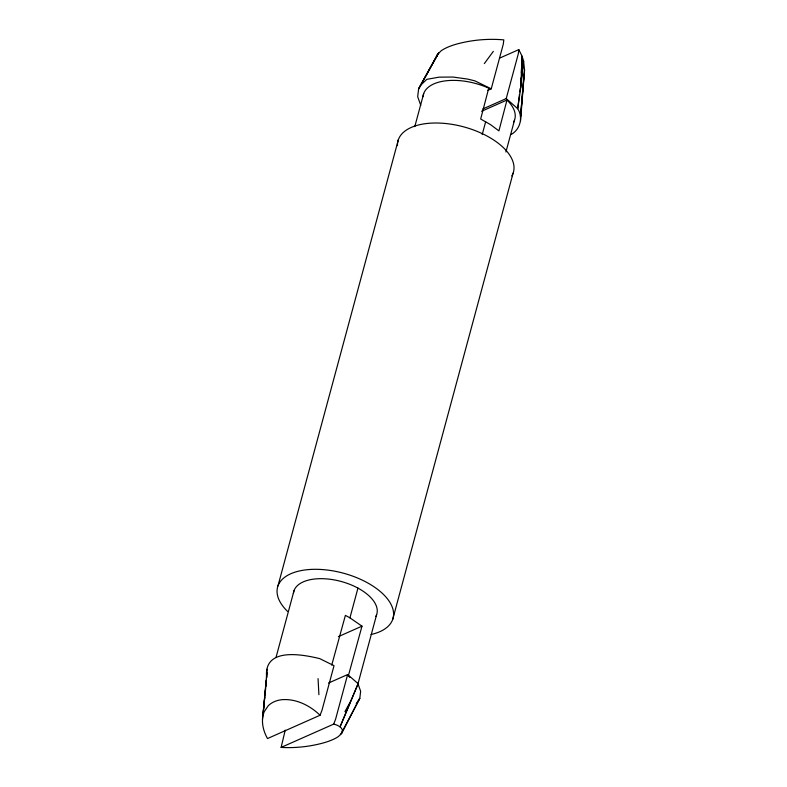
<?xml version="1.0" encoding="UTF-8"?>
<svg xmlns="http://www.w3.org/2000/svg" width="787" height="787" viewBox="0 0 787 787"><rect width="100%" height="100%" fill="white"/><g stroke="black" fill="none" stroke-linecap="round" stroke-linejoin="round"><path stroke-width="1.18" d="M521.191 77.746L520.797 87.337L517.708 108.704C523.306 117.293 520.276 129.294 511.393 134.331M521.378 72.955L522.056 56.182L518.81 49.62L499.902 58.002M520.532 120.942L524.545 69.964L523.562 60.894L522.056 56.182L520.797 87.337L523.562 60.894L522.243 71.656M523.994 74.165L520.522 116.958L524.545 69.964M267.147 669.245L262.976 715.521C261.412 723.43 263.606 731.644 267.501 738.55L320.073 715.245L321.981 710.307L334.022 665.694L319.738 658.63C301.411 654.174 263.163 647.13 266.675 677.735L267.157 672.855M264.766 697.243L262.976 715.521L264.117 711.91L268.151 705.85A44.377 28.912 41.1 0 1 282.1 699.673C296.305 698.61 310.048 705.595 320.073 715.245M265.003 694.803L265.603 688.704M265.839 686.264L266.439 680.175M262.455 719.446L266.429 680.027M519.469 94.361L517.708 108.704L506.228 98.582L518.269 53.959L518.81 49.62M519.754 91.971L520.197 88.39M520.64 84.799L521.073 81.218M521.368 78.828L521.958 74.047M328.572 683.008L347.647 674.557L357.849 683.421L360.643 691.261L359.797 698.325L341.873 733.022L338.567 736.396A44.377 12.867 -5.2 0 1 324.628 742.574C310.54 746.578 295.755 748.221 281.126 747.414L285.228 730.129M481.555 111.292L506.985 100.028L498.919 130.888L490.508 124.631L480.67 119.014L488.737 88.154A47.338 24.24 15.1 0 0 423.022 96.673M277.949 585.961L398.37 139.673M414.779 126.628L423.701 93.574M276.139 656.978L294.033 590.663M487.881 90.318L491.236 88.833L503.277 44.21L503.818 39.871C487.891 38.465 471.679 39.94 456.253 44.18A49.463 15.366 -3.7 0 0 440.917 50.978L437.238 54.824L418.615 88.941L417.681 96.712L420.76 105.35M349.831 677.4A43.039 22.036 15.1 0 0 348.336 675.866L361.99 626.157L349.93 617.854L357.957 588.105M482.205 134.538L485.658 121.749M347.647 674.557L335.606 719.17L333.708 724.109L281.126 747.414M357.751 684.641L376.599 614.775M505.923 151.97L514.531 120.096M392.683 619.467L513.094 173.17M331.74 665.084L345.395 615.375L349.93 617.854M436.549 56.743L437.238 54.824M341.873 733.022C344.411 727.955 337.613 725.014 333.708 724.109M351.218 700.184L358.085 683.755L340.053 726.854L351.218 700.184L344.932 711.615M420.474 85.409L418.615 88.941L438.703 52.886L420.474 85.409L426.82 79.339L439.126 77.146L453.046 77.057L467.645 79.084L474.895 80.864L491.236 88.833M340.564 734.704L359.797 698.325L356.236 703.735M484.32 63.609L493.341 51.362M482.746 108.99L506.228 98.582M338.39 636.624L361.99 626.157M318.056 678.62L318.912 694.695M287.481 611.312A59.792 30.614 15.1 0 1 301.195 570.585A59.792 30.614 15.1 0 1 381.961 592.995A59.792 30.614 15.1 0 1 371.061 634.509M397.465 145.634A59.792 30.614 15.1 0 1 463.199 126.727A59.792 30.614 15.1 0 1 511.816 175.924M506.985 100.028A47.338 24.24 15.1 0 1 513.645 122.034M293.413 593.477A43.039 22.036 15.1 0 1 341.814 581.652A43.039 22.036 15.1 0 1 375.802 616.536"/></g></svg>
